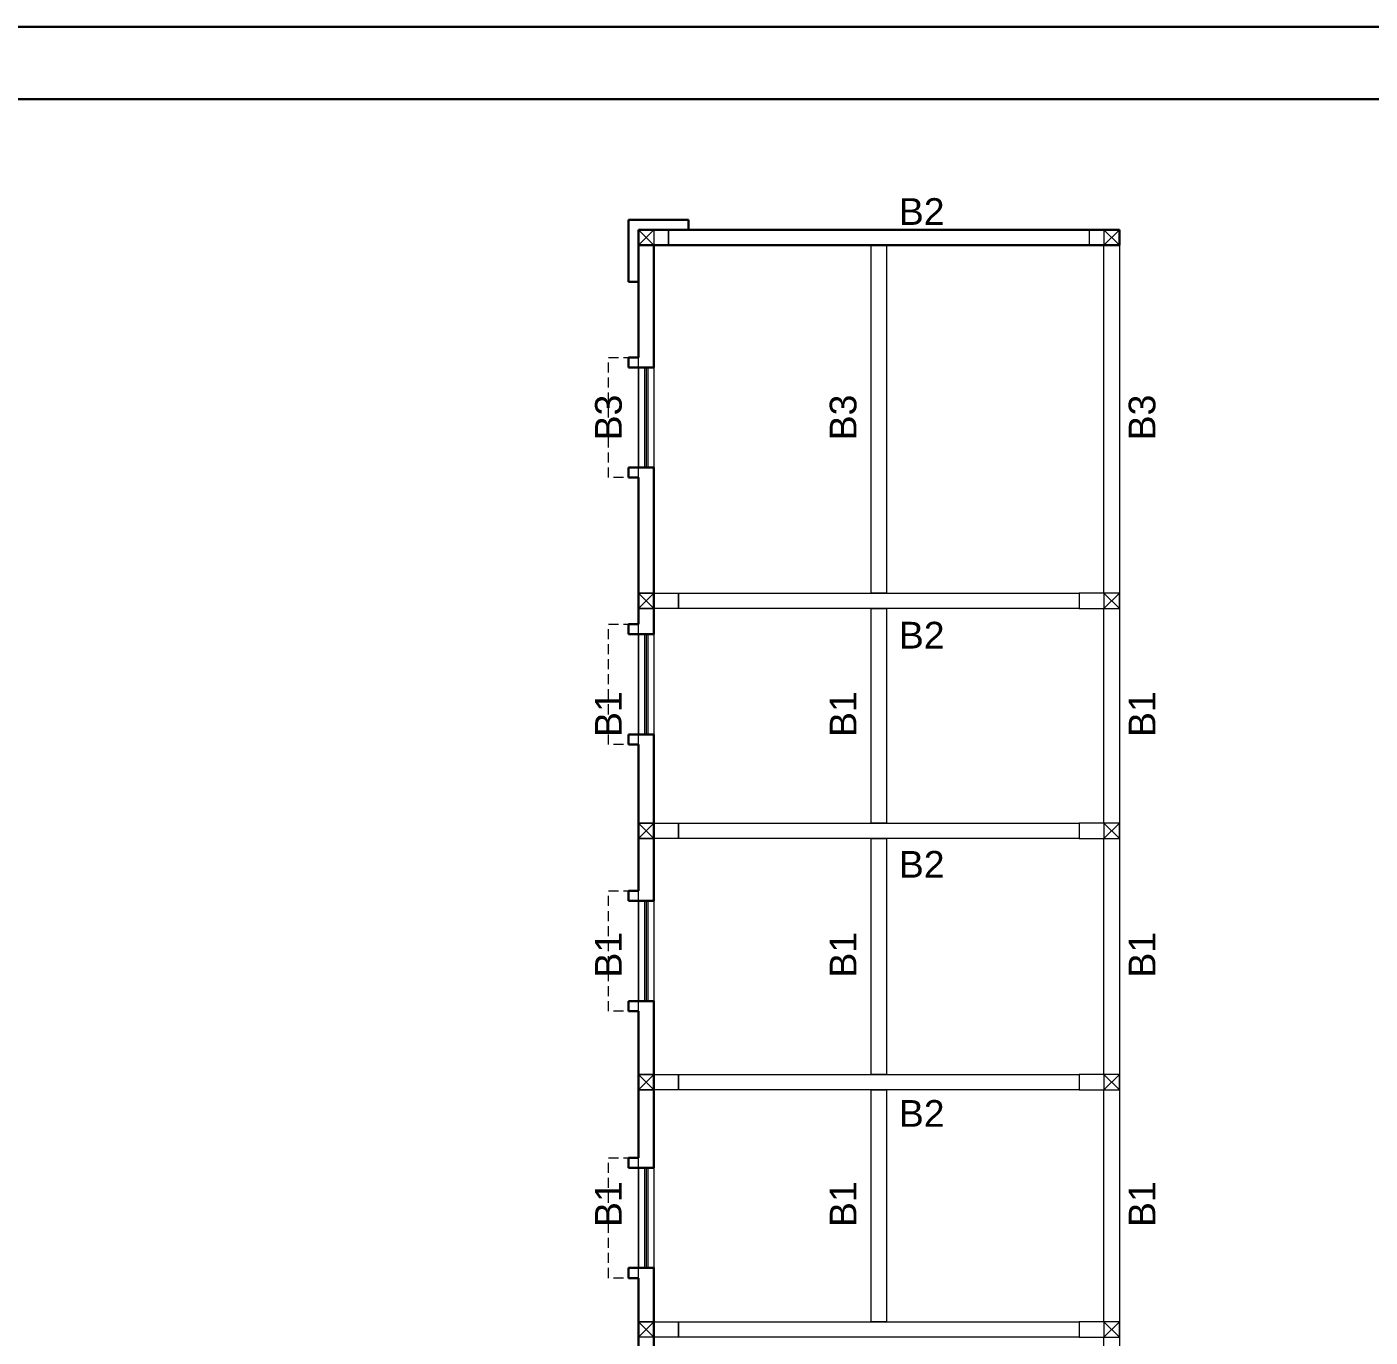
# Model space of a CAD drawing. Header units: inches. Extents: x -605 to 2991212, y -2872845 to 0.
# Drawn here: x 2777070 to 2797182, y -2503726 to -2484112 of the extents above; entities that cross this region are included whole.
import ezdxf
from ezdxf.enums import TextEntityAlignment as Align

# ---------------------------------------------------------------- set-up
doc = ezdxf.new("R2010")
doc.units = ezdxf.units.IN
doc.header["$LTSCALE"] = 600
doc.header["$MEASUREMENT"] = 0
doc.linetypes.add('DASHED2', pattern=[0.375, 0.25, -0.125])
for name, color, linetype, lineweight in [('GB', 6, 'Continuous', 20), ('rRCC 2', 40, 'Continuous', 15), ('rSHEET', 2, 'Continuous', 30), ('WALLS', 7, 'Continuous', 30)]:
    doc.layers.add(name, color=color, linetype=linetype, lineweight=lineweight)
doc.layers.add('window', color=7, linetype='Continuous', lineweight=15, true_color=0x735461)
doc.styles.get("Standard").update_dxf_attribs({"font": 'arial.ttf'})

# ---------------------------------------------------------------- blocks, each defined once
blk = doc.blocks.new('45B')
at = {"color": 8, "linetype": 'DASHED2'}
for p, q in [((2189509, -2813695), (2189509, -2811895)), ((2189509, -2811895), (2189959, -2811895)), ((2189959, -2813695), (2189509, -2813695)), ((2189509, -2817689), (2189509, -2815889)), ((2189509, -2815889), (2189959, -2815889)), ((2189959, -2817689), (2189509, -2817689)), ((2189509, -2821683), (2189509, -2819883)), ((2189509, -2819883), (2189959, -2819883)), ((2189959, -2821683), (2189509, -2821683)), ((2189509, -2825677), (2189509, -2823877)), ((2189509, -2823877), (2189959, -2823877)), ((2189959, -2825677), (2189509, -2825677))]:
    blk.add_line(p, q, dxfattribs=at)
at = {"layer": 'rRCC 2', "color": 6}
for p, q in [((2189959, -2809985), (2190189, -2810215)), ((2189959, -2810215), (2190189, -2809985)), ((2197159, -2809985), (2196929, -2810215)), ((2197159, -2810215), (2196929, -2809985)), ((2189959, -2815425), (2190189, -2815655)), ((2189959, -2815655), (2190189, -2815425)), ((2197159, -2815425), (2196929, -2815655)), ((2197159, -2815655), (2196929, -2815425)), ((2189959, -2818866), (2190189, -2819096)), ((2189959, -2819096), (2190189, -2818866)), ((2197159, -2818866), (2196929, -2819096)), ((2197159, -2819096), (2196929, -2818866)), ((2189959, -2822630), (2190189, -2822860)), ((2189959, -2822860), (2190189, -2822630)), ((2197159, -2822630), (2196929, -2822860)), ((2197159, -2822860), (2196929, -2822630)), ((2189959, -2826332), (2190189, -2826562)), ((2189959, -2826562), (2190189, -2826332)), ((2197159, -2826332), (2196929, -2826562)), ((2197159, -2826562), (2196929, -2826332))]:
    blk.add_line(p, q, dxfattribs=at)
for points in [[(2189959, -2810215), (2189959, -2809985), (2190409, -2809985), (2190409, -2810215)], [(2189959, -2809985), (2190189, -2809985), (2190189, -2810215), (2189959, -2810215)], [(2197159, -2810215), (2197159, -2809985), (2196709, -2809985), (2196709, -2810215)], [(2197159, -2809985), (2196929, -2809985), (2196929, -2810215), (2197159, -2810215)], [(2189959, -2815655), (2189959, -2815425), (2190559, -2815425), (2190559, -2815655)], [(2189959, -2815425), (2190189, -2815425), (2190189, -2815655), (2189959, -2815655)], [(2197159, -2815655), (2197159, -2815425), (2196559, -2815425), (2196559, -2815655)], [(2197159, -2815425), (2196929, -2815425), (2196929, -2815655), (2197159, -2815655)], [(2189959, -2819096), (2189959, -2818866), (2190559, -2818866), (2190559, -2819096)], [(2189959, -2818866), (2190189, -2818866), (2190189, -2819096), (2189959, -2819096)], [(2197159, -2819096), (2197159, -2818866), (2196559, -2818866), (2196559, -2819096)], [(2197159, -2818866), (2196929, -2818866), (2196929, -2819096), (2197159, -2819096)], [(2189959, -2822860), (2189959, -2822630), (2190559, -2822630), (2190559, -2822860)], [(2189959, -2822630), (2190189, -2822630), (2190189, -2822860), (2189959, -2822860)], [(2197159, -2822860), (2197159, -2822630), (2196559, -2822630), (2196559, -2822860)], [(2197159, -2822630), (2196929, -2822630), (2196929, -2822860), (2197159, -2822860)], [(2189959, -2826562), (2189959, -2826332), (2190559, -2826332), (2190559, -2826562)], [(2189959, -2826332), (2190189, -2826332), (2190189, -2826562), (2189959, -2826562)], [(2197159, -2826562), (2197159, -2826332), (2196559, -2826332), (2196559, -2826562)], [(2197159, -2826332), (2196929, -2826332), (2196929, -2826562), (2197159, -2826562)]]:
    blk.add_lwpolyline(points, close=True, dxfattribs=at)
at = {"layer": 'WALLS', "color": 8, "linetype": 'ByBlock'}
for p, q in [((2190709, -2809835), (2189809, -2809835)), ((2189809, -2810765), (2189809, -2809835)), ((2190709, -2809985), (2190709, -2809835)), ((2197159, -2809985), (2189959, -2809985)), ((2189959, -2809985), (2189959, -2811895)), ((2197159, -2810215), (2189959, -2810215)), ((2190189, -2810215), (2190189, -2812045)), ((2189809, -2810765), (2189959, -2810765)), ((2189809, -2812045), (2189809, -2811895)), ((2189809, -2811895), (2189959, -2811895)), ((2189959, -2812045), (2189809, -2812045)), ((2189959, -2812045), (2190189, -2812045)), ((2189959, -2813545), (2189809, -2813545)), ((2189809, -2813545), (2189809, -2813695)), ((2189809, -2813695), (2189959, -2813695)), ((2189959, -2813545), (2190189, -2813545)), ((2189959, -2813695), (2189959, -2815889)), ((2190189, -2813545), (2190189, -2816039)), ((2189809, -2816039), (2189809, -2815889)), ((2189809, -2815889), (2189959, -2815889)), ((2189959, -2816039), (2189809, -2816039)), ((2189959, -2816039), (2190189, -2816039)), ((2189959, -2816039), (2190189, -2816039)), ((2189959, -2817539), (2189809, -2817539)), ((2189809, -2817539), (2189809, -2817689)), ((2189809, -2817689), (2189959, -2817689)), ((2189959, -2817539), (2190189, -2817539)), ((2189959, -2817689), (2189959, -2819883)), ((2190189, -2817539), (2190189, -2820033)), ((2189809, -2820033), (2189809, -2819883)), ((2189809, -2819883), (2189959, -2819883)), ((2189959, -2820033), (2189809, -2820033)), ((2189959, -2820033), (2190189, -2820033)), ((2189959, -2820033), (2190189, -2820033)), ((2189959, -2821533), (2189809, -2821533)), ((2189809, -2821533), (2189809, -2821683)), ((2189959, -2821533), (2190189, -2821533)), ((2190189, -2821533), (2190189, -2824027)), ((2189809, -2821683), (2189959, -2821683)), ((2189959, -2821683), (2189959, -2823877)), ((2189809, -2824027), (2189809, -2823877)), ((2189809, -2823877), (2189959, -2823877)), ((2189959, -2824027), (2189809, -2824027)), ((2189959, -2824027), (2190189, -2824027)), ((2189959, -2824027), (2190189, -2824027)), ((2189959, -2825527), (2189809, -2825527)), ((2189809, -2825527), (2189809, -2825677)), ((2189959, -2825527), (2190189, -2825527)), ((2190189, -2825527), (2190189, -2828021)), ((2189809, -2825677), (2189959, -2825677)), ((2189959, -2825677), (2189959, -2827871))]:
    blk.add_line(p, q, dxfattribs=at)
at = {"layer": 'WALLS', "color": 6, "linetype": 'ByBlock'}
blk.add_line((2197159, -2809985), (2197159, -2810215), dxfattribs=at)
at = {"layer": 'window', "color": 8, "linetype": 'ByBlock'}
for p, q in [((2197159, -2810215), (2197159, -2834800)), ((2189959, -2812045), (2189959, -2813545)), ((2190049, -2812045), (2190049, -2813545)), ((2190074, -2812045), (2190074, -2813545)), ((2190099, -2812045), (2190099, -2813545)), ((2190189, -2812045), (2190189, -2813545)), ((2189959, -2816039), (2189959, -2817539)), ((2190049, -2816039), (2190049, -2817539)), ((2190074, -2816039), (2190074, -2817539)), ((2190099, -2816039), (2190099, -2817539)), ((2190189, -2816039), (2190189, -2817539)), ((2189959, -2820033), (2189959, -2821533)), ((2190049, -2820033), (2190049, -2821533)), ((2190074, -2820033), (2190074, -2821533)), ((2190099, -2820033), (2190099, -2821533)), ((2190189, -2820033), (2190189, -2821533)), ((2189959, -2824027), (2189959, -2825527)), ((2190049, -2824027), (2190049, -2825527)), ((2190074, -2824027), (2190074, -2825527)), ((2190099, -2824027), (2190099, -2825527)), ((2190189, -2824027), (2190189, -2825527))]:
    blk.add_line(p, q, dxfattribs=at)

msp = doc.modelspace()

# ---------------------------------------------------------------- linework, layer by layer
at = {"layer": 'GB', "color": 1}
for points in [[(2786676.9, -2487149.1), (2792977, -2487149.1), (2792977, -2487379.1), (2786676.9, -2487379.1)], [(2786226.9, -2487379.1), (2786456.9, -2487379.1), (2786456.9, -2492589.1), (2786226.9, -2492589.1)], [(2789712, -2487379.1), (2789942, -2487379.1), (2789942, -2492589.1), (2789712, -2492589.1)], [(2793197, -2487379.1), (2793427, -2487379.1), (2793427, -2492589.1), (2793197, -2492589.1)], [(2786826.9, -2492589.1), (2792827, -2492589.1), (2792827, -2492819.1), (2786826.9, -2492819.1)], [(2786226.9, -2492819.1), (2786456.9, -2492819.1), (2786456.9, -2496030.1), (2786226.9, -2496030.1)], [(2789712, -2492819.1), (2789942, -2492819.1), (2789942, -2496030.1), (2789712, -2496030.1)], [(2793197, -2492819.1), (2793427, -2492819.1), (2793427, -2496030.1), (2793197, -2496030.1)], [(2786826.9, -2496030.1), (2792827, -2496030.1), (2792827, -2496260.1), (2786826.9, -2496260.1)], [(2786226.9, -2496260.1), (2786456.9, -2496260.1), (2786456.9, -2499794.6), (2786226.9, -2499794.6)], [(2789712, -2496260.1), (2789942, -2496260.1), (2789942, -2499794.6), (2789712, -2499794.6)], [(2793197, -2496260.1), (2793427, -2496260.1), (2793427, -2499794.6), (2793197, -2499794.6)], [(2786826.9, -2499794.6), (2792827, -2499794.6), (2792827, -2500024.6), (2786826.9, -2500024.6)], [(2786226.9, -2500024.6), (2786456.9, -2500024.6), (2786456.9, -2503496.2), (2786226.9, -2503496.2)], [(2789712, -2500024.6), (2789942, -2500024.6), (2789942, -2503496.2), (2789712, -2503496.2)], [(2793197, -2500024.6), (2793427, -2500024.6), (2793427, -2503496.2), (2793197, -2503496.2)], [(2786826.9, -2503496.2), (2792827, -2503496.2), (2792827, -2503726.2), (2786826.9, -2503726.2)], [(2793197, -2503726.2), (2793427, -2503726.2), (2793427, -2507194.6), (2793197, -2507194.6)]]:
    msp.add_lwpolyline(points, close=True, dxfattribs=at)
at = {"layer": 'rSHEET'}
msp.add_lwpolyline([(2837406.5, -2597889.6), (2837406.5, -2484111.8), (2756957.4, -2484111.8), (2756957.4, -2597889.6)], close=True, dxfattribs=at)
msp.add_lwpolyline([(2836324.9, -2595993.3), (2836324.9, -2486008.1, 0.4142136), (2835512.2, -2485195.4), (2758851.6, -2485195.4, 0.4142136), (2758038.9, -2486008.1), (2758038.9, -2595993.3, 0.4142136), (2758851.6, -2596806), (2835512.2, -2596806, 0.4142136)], format="xyb", close=True, dxfattribs=at)

# ---------------------------------------------------------------- block references
at = {"layer": 'GB', "color": 1}
msp.add_blockref('45B', (596267.9, 322835.8), dxfattribs=at)

# ---------------------------------------------------------------- texts
at = {"layer": 'rRCC 2'}
for p in [(2790468, -2486876.4), (2790468, -2493218.2), (2790468, -2496648.4), (2790468, -2500377.8)]:
    msp.add_text('B2', height=400, dxfattribs=at).set_placement(p, align=Align.MIDDLE_CENTER)
for s, p in [('B3', (2785776.9, -2489959.2)), ('B3', (2789290.8, -2489959.2)), ('B3', (2793766.8, -2489959.2)), ('B1', (2785776.9, -2494399.8)), ('B1', (2789290.8, -2494399.8)), ('B1', (2793766.8, -2494399.8)), ('B1', (2785776.9, -2498002.5)), ('B1', (2789290.8, -2498002.5)), ('B1', (2793766.8, -2498002.5)), ('B1', (2785776.9, -2501735.5)), ('B1', (2789290.8, -2501735.5)), ('B1', (2793766.8, -2501735.5))]:
    msp.add_text(s, height=400, rotation=90, dxfattribs=at).set_placement(p, align=Align.MIDDLE_CENTER)

doc.saveas('drawing.dxf')
